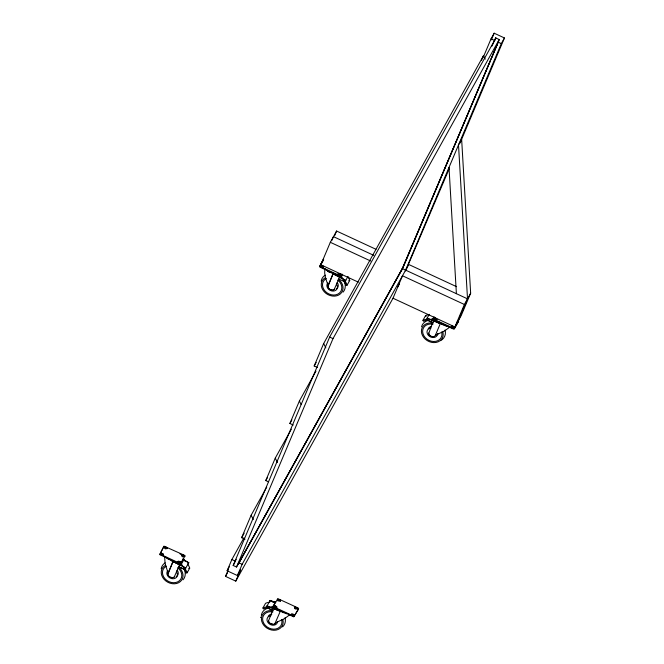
<?xml version="1.0" encoding="UTF-8"?>
<svg xmlns="http://www.w3.org/2000/svg" width="664" height="664" viewBox="0 0 664 664"><rect width="100%" height="100%" fill="white"/><g stroke="black" fill="none" stroke-linecap="round" stroke-linejoin="round"><path stroke-width="1" d="M324.613 269.186L324.837 268.505L324.688 273.253L325.675 278.548L328.257 285.744L333.162 273.485L345.728 280.49L347.903 276.581M260.578 617.578L260.637 617.155M184.999 556.606L179.969 553.842M266.754 607.519L272.779 610.39L266.754 607.519L267.069 605.908L270.107 600.43L274.813 602.148M269.8 602.04L270.107 600.43M426.769 319.849L432.828 322.662L426.769 319.849L427.085 318.239L440.481 323.277L439.427 322.181L443.311 325.086L448.175 326.14M168.05 573.339L167.942 574.808L169.469 576.858M328.066 285.669L327.966 287.138M268.538 620.79L271.144 614.3M164.655 556.639L165.062 563.504L168.233 573.414L173.179 561.097L168.009 573.397M273.269 606.215L273.759 606.929L294.102 616.267L298.659 608.689L298.252 608.016L277.826 598.637L273.012 606.813L273.51 607.527L293.754 616.856L298.402 609.286L297.912 608.564M433.285 318.546L433.775 319.259L454.118 328.597L458.675 321.019L458.359 320.397M328.033 285.727L333.195 273.427L334.955 273.618M431.16 326.63L428.637 333.851M358.336 282.159L320.837 264.762L330.323 242.302L336.59 231.022L375.973 249.291M331.875 240.401L333.461 236.658L373.782 255.366M334.614 235.703L336.59 231.022M228.275 569.812L225.503 576.369L235.786 581.133L240.526 569.903L237.397 575.539L227.121 570.774L231.861 559.536L243.937 537.815M245.008 539.234L241.654 537.682L251.141 515.214L266.729 487.152M268.289 481.749L265.774 480.578L275.261 458.119L291.347 429.151M293.247 425.035L289.894 423.483L299.381 401.014L315.973 371.143M317.533 367.541L314.18 365.98L323.675 343.52L483.5 55.668L485.235 59.162M497.602 43.367L402.733 267.949L236.525 567.023L233.172 565.471L329.651 337.063L495.867 37.989L495.054 39.906M234.425 562.964L236.218 559.279M236.525 567.023L333.004 338.623L499.212 39.549M458.027 321.31L467.514 298.841L402.276 268.58L238.002 564.624L402.849 267.999L430.704 202.063M237.397 575.539L242.144 564.309L408.758 264.496L456.583 286.682M481.524 60.349L483.5 55.668M483.367 56.996L491.036 38.836L494.174 33.2L504.449 37.964L460.044 143.092M491.343 39.89L494.174 33.2M491.966 46.123L495.751 37.939L499.328 39.599L401.488 270.456M494.946 39.857L495.751 37.939M431.509 200.146L437.966 184.858M438.771 182.949L490.447 60.623M491.252 58.714L497.709 43.426M235.786 581.133L393.005 298.236L402.492 275.776L464.385 304.477L470.651 293.206L461.646 139.299L458.509 144.935L467.514 298.841M405.239 271.053L501.312 43.608L504.449 37.964M449.146 168.888L406.177 269.592M271.103 614.366L273.684 608.249L286.616 613.735M431.127 326.688L433.708 320.579L440.257 323.617M440.481 323.202L435.318 335.428L434.331 336.49M393.022 298.244L454.89 326.945L464.385 304.477M470.651 293.206L461.156 315.674L454.89 326.945M177.022 570.708L179.62 564.607L173.146 561.155L185.712 568.16L188.759 562.682L182.625 559.188M337.046 283.038L339.636 276.929L333.228 273.435L345.72 280.49L344.807 281.81L338.756 279.013M177.064 570.65L174.217 577.024M337.08 282.972L334.233 289.355M323.501 259.342L319.849 265.915L320.089 266.48L340.3 275.884L341.097 275.834L342.043 274.141M323.708 259.109L319.6 266.505L319.841 267.069L340.051 276.481L340.848 276.423L341.794 274.738M320.837 264.762L323.077 260.736M162.008 554.291L162.282 553.801M165.577 547.866L165.851 547.377M322.023 266.613L322.297 266.131M179.214 562.267L179.479 561.777M182.783 555.843L183.048 555.361M339.229 274.597L339.503 274.107M181.106 561.927L179.554 564.749L173.072 561.561L179.62 564.607M339.57 277.079L333.087 273.892L339.636 276.929M182.633 560.35L180.226 564.209L159.692 554.614L163.776 546.696L167.328 547.983M341.354 278.316L340.483 276.573L341.786 274.24M181.114 563.454L180.193 563.52L159.999 554.083L163.975 546.14L185.057 555.561L180.417 564.234L181.488 563.96L184.086 559.295L184.949 561.03M340.483 276.573L341.503 276.29L342.367 274.73M184.783 569.488L178.707 566.741L184.783 569.488L185.712 568.16C179.313 563.014 172.134 562.101 166.183 557.328L168.531 559.395M187.829 564.01L188.759 562.682M183.222 568.21A12.334 10.143 29.1 0 1 186.094 573.082L187.107 572.8L189.705 568.135A12.201 10.035 29.1 0 0 187.688 564.251M343.238 280.54A12.334 10.143 29.1 0 1 346.11 285.412L347.131 285.13L349.721 280.465A12.201 10.035 29.1 0 0 347.704 276.581M314.18 365.98L316.188 362.361M289.894 423.483L291.903 419.864M265.774 480.578L267.285 477.864M241.654 537.682L244.169 533.159M227.121 570.774L229.354 566.741M225.503 576.369L227.52 572.741M233.172 565.471L234.682 562.748M397.744 287.006L399.537 283.785M269.443 607.958A12.334 10.143 29.1 0 0 263.425 608.971L262.936 607.992L265.534 603.319A12.201 10.035 29.1 0 1 269.634 602.281M428.172 320.239A12.334 10.143 29.1 0 0 423.441 321.293L422.951 320.314L425.549 315.649A12.201 10.035 29.1 0 1 429.027 314.661M429.259 314.329L427.101 318.255L440.224 323.7M430.264 319.484L432.978 318.737L433.849 317.176M434.198 316.902L433.011 319.193L433.351 319.757L453.678 329.161L454.317 329.012L458.426 321.617L458.11 320.994M273.618 608.398L275.178 605.576M433.634 320.729L435.161 317.99M275.444 606.921L275.709 606.431M279.013 600.497L279.278 600.007M435.459 319.243L435.733 318.762M283.304 612.756L280.498 610.888M292.641 614.897L292.915 614.407M296.21 608.473L296.484 607.992M452.665 327.227L452.931 326.738M274.888 623.737L280.465 610.872L279.395 609.842L280.465 610.955M449.827 327.061L444.573 330.938L435.385 335.254M289.811 614.731L284.557 618.607L275.369 622.923M333.66 289.778L334.266 289.288M173.644 577.448L174.25 576.958M274.315 624.16L274.921 623.67M332.93 290.035L333.693 289.72M433.6 336.748L434.372 336.432M169.503 576.792L172.067 577.771L173.677 577.389M273.585 624.417L274.348 624.102M348.708 280.739L349.721 280.465M431.658 320.214L433.467 319.716L432.978 318.737M183.065 559.569L184.086 559.295M188.684 568.417L189.705 568.135M272.838 602.489L275.56 601.733L272.962 606.406L271.153 606.904M271.634 607.884L273.452 607.386M277.328 599.268L277.759 599.26M332.963 289.977L330.298 289.662L328.306 287.819M433.634 336.689L430.977 336.374L428.986 334.531M172.939 577.647L170.316 577.273M268.654 621.462L270.14 623.571L273.618 624.359M272.771 624.426L270.173 623.504L268.962 622.201M333.411 273.535L328.555 271.734L326.207 269.659M444.98 325.7L446.631 326.065M171.735 560.856L173.395 561.213M330.34 289.604L331.22 289.911M431.899 336.623L430.197 335.835M270.057 600.58L275.693 602.638M491.036 38.836L494.389 40.396M497.967 42.048L501.312 43.608M330.323 242.302L370.645 261.002M321.716 266.164L322.621 266.687A0.979 0.556 22.9 0 1 323.26 267.285M338.922 274.149L339.827 274.664A0.979 0.556 22.9 0 1 340.458 275.261M435.152 318.795L436.057 319.318A0.979 0.556 22.9 0 1 436.671 320.214A0.979 0.556 22.9 0 1 435.518 320.289L434.629 319.874A0.979 0.556 22.9 0 1 434.015 318.977A0.979 0.556 22.9 0 1 435.169 318.903M452.35 326.779L453.263 327.294A0.979 0.556 22.9 0 1 453.877 328.19A0.979 0.556 22.9 0 1 452.715 328.265M322.082 267.658L321.193 267.252A0.979 0.556 22.9 0 1 320.978 267.127M338.399 275.228L339.287 275.635M329.651 337.063L333.004 338.623M231.861 559.536L235.214 561.097M238.791 562.748L242.144 564.309M294.301 606.896L297.007 608.149M165.27 547.418L166.158 547.825M182.467 555.394L183.355 555.809M278.697 600.048L279.586 600.455M295.903 608.025L296.791 608.44M164.747 548.497L165.635 548.912M181.953 556.482L182.832 556.889M161.701 553.842L162.589 554.249M178.906 561.819L179.786 562.225M275.137 606.473L276.017 606.879M292.334 614.449L293.222 614.856M162.066 555.328L161.178 554.921A0.979 0.556 22.9 0 1 160.962 554.797M330.091 272.564L327.219 270.729M182.558 559.337L188.676 562.815M440.448 323.26L441.776 324.256M328.829 288.516L329.518 289.122M429.467 335.287L428.587 333.054M425.549 315.649L426.039 316.628M341.503 276.29L342.798 278.905M323.675 343.52L325.841 347.878M299.381 401.014L301.116 404.509M275.261 458.119L277.428 462.476M251.141 515.214L253.308 519.58M181.488 563.96L182.351 565.703M328.273 287.877L327.916 286.342M167.975 574.75L168.291 575.489M268.571 620.724L268.621 621.521M449.005 167.444L456.392 293.679M261.334 615.262A12.599 10.358 29.1 0 1 261.757 613.66M262.072 612.922A12.599 10.358 29.1 0 1 269.435 607.801M285.047 617.694A12.599 10.358 29.1 0 1 282.615 626.874M282.847 619.628A11.338 9.329 29.1 0 1 273.842 630.277A11.338 9.329 29.1 0 1 261.4 619.197A11.338 9.329 29.1 0 1 273.004 610.863M281.677 619.719A10.076 8.292 29.1 0 1 273.668 629.181A10.076 8.292 29.1 0 1 262.604 619.338A10.076 8.292 29.1 0 1 272.929 611.934M277.569 621.537A5.511 4.532 29.1 0 1 272.489 625.189A5.511 4.532 29.1 0 1 267.044 620.334A5.511 4.532 29.1 0 1 270.987 615.677M268.231 616.399A5.511 4.532 29.1 0 1 271.85 614.117M262.936 607.992A12.201 10.035 29.1 0 1 267.036 606.946M278.183 601.127A0.979 0.556 22.9 0 1 277.959 601.003M277.544 600.53A0.979 0.556 22.9 0 1 278.722 600.156L279.61 600.563A0.979 0.556 22.9 0 1 280.266 601.327M274.614 607.552A0.979 0.556 22.9 0 1 273.991 606.655A0.979 0.556 22.9 0 1 275.153 606.581L276.041 606.987A0.979 0.556 22.9 0 1 276.656 607.884M275.975 608.099A0.979 0.556 22.9 0 1 275.502 607.958M295.38 609.104A0.979 0.556 22.9 0 1 295.165 608.988M294.75 608.506A0.979 0.556 22.9 0 1 295.92 608.133L296.808 608.548A0.979 0.556 22.9 0 1 297.439 609.145M293.181 616.084A0.979 0.556 22.9 0 1 292.699 615.943M293.861 615.868A0.979 0.556 22.9 0 0 293.239 614.964L292.351 614.557A0.979 0.556 22.9 0 0 291.197 614.632A0.979 0.556 22.9 0 0 291.811 615.528M178.417 566.973A11.338 9.329 29.1 0 1 180.334 581.581A11.338 9.329 29.1 0 1 164.141 579.381A11.338 9.329 29.1 0 1 165.61 565.238M161.178 568.807A12.599 10.358 29.1 0 1 165.178 562.84M183.397 567.878A12.599 10.358 29.1 0 1 183.056 579.805M177.72 567.753A10.076 8.292 29.1 0 1 179.429 580.734A10.076 8.292 29.1 0 1 165.029 578.784A10.076 8.292 29.1 0 1 166.332 566.209M176.375 571.779A5.511 4.532 29.1 0 1 175.736 577.971A5.511 4.532 29.1 0 1 168.648 577.008A5.511 4.532 29.1 0 1 167.809 570.608M177.246 570.218A5.511 4.532 29.1 0 1 176.176 576.667M185.09 568.923A12.201 10.035 29.1 0 1 187.107 572.8M183.994 556.814A0.979 0.556 22.9 0 0 183.38 555.917L182.492 555.502A0.979 0.556 22.9 0 0 181.587 555.394M162.306 555.419A0.979 0.556 22.9 0 0 163.253 555.187A0.979 0.556 22.9 0 0 162.605 554.357L161.717 553.95A0.979 0.556 22.9 0 0 160.522 554.158M164.381 547.41A0.979 0.556 22.9 0 1 165.286 547.526L166.174 547.941A0.979 0.556 22.9 0 1 166.788 548.837M445.071 330.016A12.599 10.358 29.1 0 1 440.564 340.64M421.524 326.779A12.599 10.358 29.1 0 1 428.562 320.305M442.863 331.958A11.338 9.329 29.1 0 1 433.858 342.607A11.338 9.329 29.1 0 1 421.416 331.527A11.338 9.329 29.1 0 1 433.028 323.194M441.693 332.05A10.076 8.292 29.1 0 1 433.683 341.512A10.076 8.292 29.1 0 1 422.628 331.66A10.076 8.292 29.1 0 1 432.945 324.256M437.584 333.868A5.511 4.532 29.1 0 1 432.505 337.511A5.511 4.532 29.1 0 1 427.06 332.664A5.511 4.532 29.1 0 1 431.002 327.999M428.247 328.73A5.511 4.532 29.1 0 1 430.347 326.804M438.082 333.693A5.511 4.532 29.1 0 1 437.236 334.839M422.951 320.314A12.201 10.035 29.1 0 1 427.052 319.276M457.737 321.036A0.979 0.556 22.9 0 1 457.247 321.401M451.835 327.858A0.979 0.556 22.9 0 1 451.196 327.261M451.18 327.103A0.979 0.556 22.9 0 1 452.375 326.887M338.433 279.303A11.338 9.329 29.1 0 1 340.358 293.911A11.338 9.329 29.1 0 1 324.165 291.712A11.338 9.329 29.1 0 1 325.626 277.56M321.202 281.138A12.599 10.358 29.1 0 1 325.194 275.162M343.412 280.208A12.599 10.358 29.1 0 1 343.081 292.135M337.735 280.083A10.076 8.292 29.1 0 1 339.445 293.065A10.076 8.292 29.1 0 1 325.053 291.106A10.076 8.292 29.1 0 1 326.348 278.531M336.399 284.109A5.511 4.532 29.1 0 1 335.752 290.301A5.511 4.532 29.1 0 1 328.672 289.33A5.511 4.532 29.1 0 1 327.825 282.939M337.262 282.549A5.511 4.532 29.1 0 1 336.192 288.989M345.106 281.254A12.201 10.035 29.1 0 1 347.131 285.13M337.768 274.63A0.979 0.556 22.9 0 1 338.939 274.257M320.563 266.646A0.979 0.556 22.9 0 1 321.741 266.272M280.241 611.287L267.069 605.908L280.241 611.287M289.952 614.532L289.712 614.972L289.944 614.557M322.878 266.09L321.99 265.683A0.979 0.556 22.9 0 0 320.828 265.758A0.979 0.556 22.9 0 0 321.451 266.654L322.339 267.061A0.979 0.556 22.9 0 0 323.493 266.986A0.979 0.556 22.9 0 0 322.878 266.09M340.076 274.074L339.188 273.659A0.979 0.556 22.9 0 0 338.034 273.734A0.979 0.556 22.9 0 0 338.648 274.63L339.536 275.045A0.979 0.556 22.9 0 0 340.698 274.971A0.979 0.556 22.9 0 0 340.076 274.074M436.306 318.72L435.418 318.313A0.979 0.556 22.9 0 0 434.264 318.388A0.979 0.556 22.9 0 0 434.879 319.284L435.767 319.691A0.979 0.556 22.9 0 0 436.929 319.616A0.979 0.556 22.9 0 0 436.306 318.72M453.512 326.705L452.624 326.29A0.979 0.556 22.9 0 0 451.47 326.364A0.979 0.556 22.9 0 0 452.084 327.261L452.972 327.676A0.979 0.556 22.9 0 0 454.126 327.601A0.979 0.556 22.9 0 0 453.512 326.705M166.423 547.344L165.535 546.928A0.979 0.556 22.9 0 0 164.381 547.003A0.979 0.556 22.9 0 0 164.996 547.908L165.884 548.315A0.979 0.556 22.9 0 0 167.046 548.24A0.979 0.556 22.9 0 0 166.423 547.344M183.629 555.32L182.741 554.913A0.979 0.556 22.9 0 0 181.587 554.988A0.979 0.556 22.9 0 0 182.202 555.884L183.09 556.291A0.979 0.556 22.9 0 0 184.243 556.216A0.979 0.556 22.9 0 0 183.629 555.32M279.859 599.974L278.971 599.559A0.979 0.556 22.9 0 0 277.818 599.634A0.979 0.556 22.9 0 0 278.432 600.53L279.32 600.945A0.979 0.556 22.9 0 0 280.474 600.87A0.979 0.556 22.9 0 0 279.859 599.974M297.057 607.95L296.177 607.543A0.979 0.556 22.9 0 0 295.015 607.618A0.979 0.556 22.9 0 0 295.629 608.514L296.517 608.921A0.979 0.556 22.9 0 0 297.679 608.846A0.979 0.556 22.9 0 0 297.057 607.95M162.854 553.768L161.975 553.353A0.979 0.556 22.9 0 0 160.812 553.427A0.979 0.556 22.9 0 0 161.427 554.324L162.315 554.739A0.979 0.556 22.9 0 0 163.477 554.664A0.979 0.556 22.9 0 0 162.854 553.768M180.06 561.744L179.172 561.329A0.979 0.556 22.9 0 0 178.018 561.404A0.979 0.556 22.9 0 0 178.633 562.308L179.521 562.715A0.979 0.556 22.9 0 0 180.674 562.64A0.979 0.556 22.9 0 0 180.06 561.744M276.29 606.39L275.402 605.983A0.979 0.556 22.9 0 0 274.249 606.058A0.979 0.556 22.9 0 0 274.863 606.954L275.751 607.369A0.979 0.556 22.9 0 0 276.905 607.294A0.979 0.556 22.9 0 0 276.29 606.39M293.488 614.374L292.608 613.959A0.979 0.556 22.9 0 0 291.446 614.034A0.979 0.556 22.9 0 0 292.069 614.93L292.948 615.345A0.979 0.556 22.9 0 0 294.111 615.271A0.979 0.556 22.9 0 0 293.488 614.374M179.811 562.333L178.923 561.927A0.979 0.556 22.9 0 0 177.761 562.001A0.979 0.556 22.9 0 0 178.384 562.898L179.272 563.313A0.979 0.556 22.9 0 0 180.425 563.238A0.979 0.556 22.9 0 0 179.811 562.333"/></g></svg>
